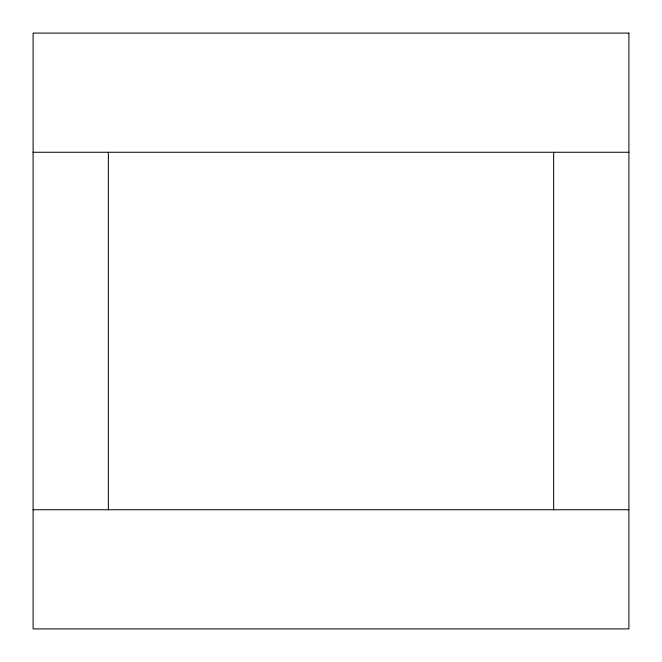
<?xml version="1.0" encoding="UTF-8"?>
<svg xmlns="http://www.w3.org/2000/svg" width="662" height="662" viewBox="0 0 662 662"><rect width="100%" height="100%" fill="white"/><g stroke="black" fill="none" stroke-linecap="round" stroke-linejoin="round"><path stroke-width="0.99" d="M33.1 152.26L628.9 152.26M33.1 509.74L628.9 509.74M553.655 152.26L553.655 509.74M108.345 152.26L108.345 509.74M628.9 33.1L33.1 33.1L33.1 628.9L628.9 628.9L628.9 33.1"/></g></svg>
